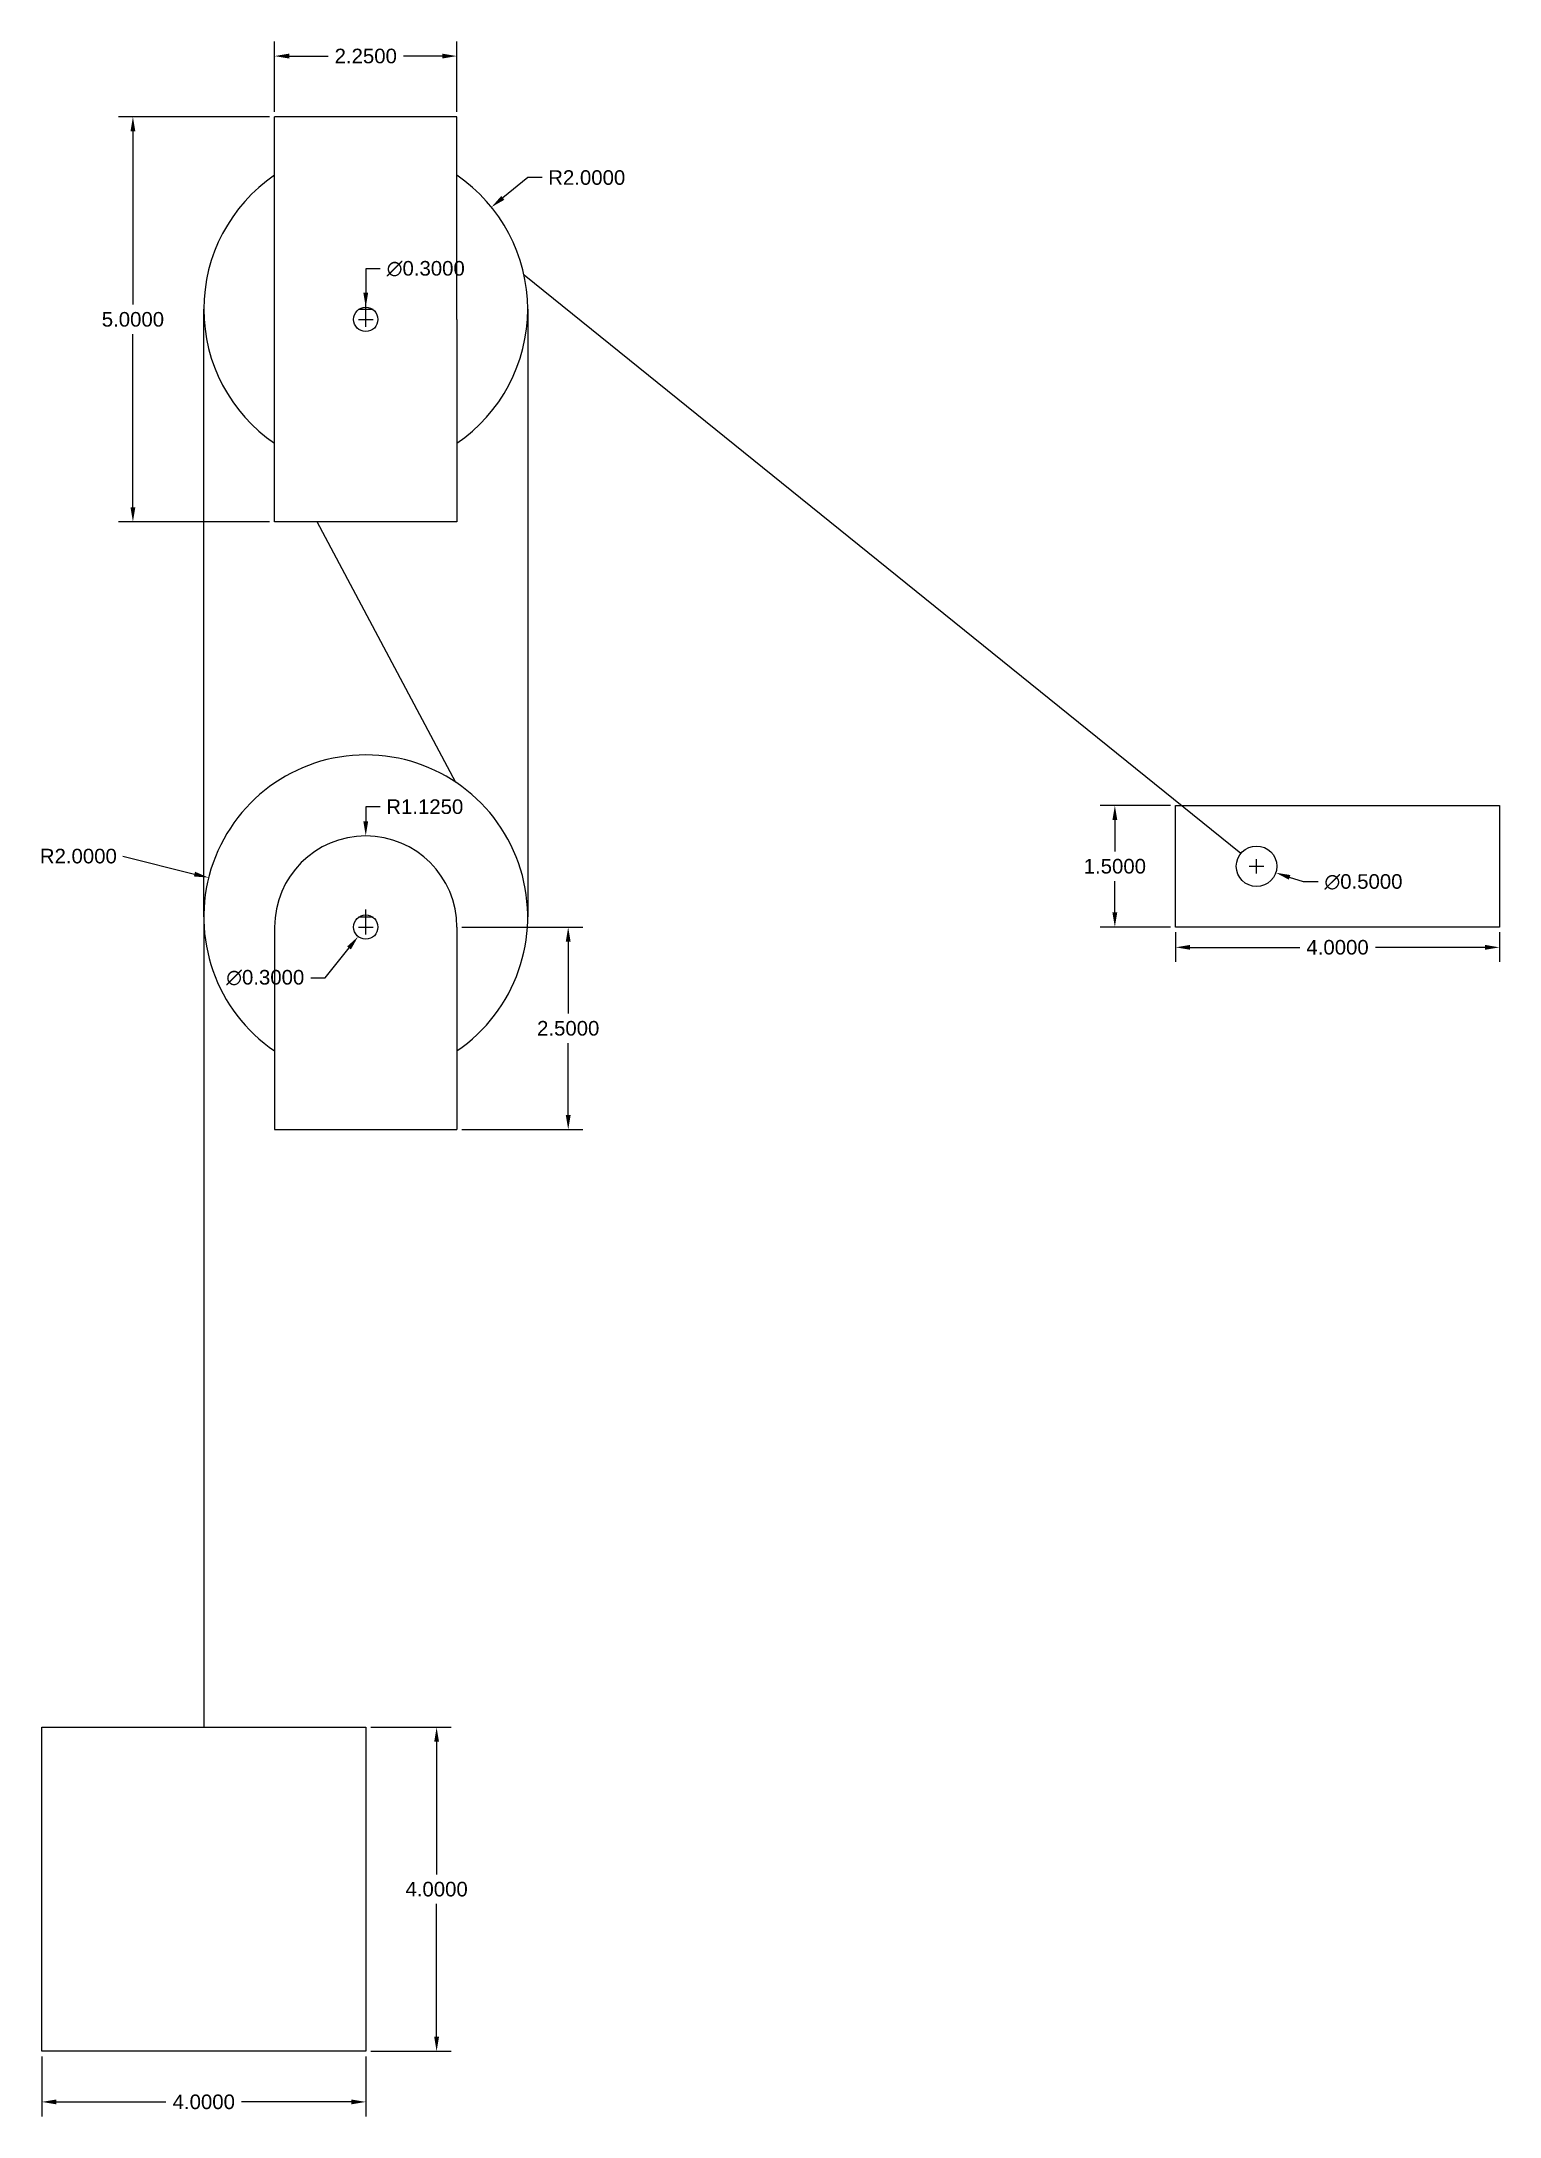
# Model space of a CAD drawing. Header units: inches. Extents: x 8.5 to 26.5, y 2.8 to 28.4.
import ezdxf

# ---------------------------------------------------------------- set-up
doc = ezdxf.new("R2010")
doc.units = ezdxf.units.IN
doc.header["$MEASUREMENT"] = 0
doc.styles.get("Standard").update_dxf_attribs({"font": 'arial.ttf'})
doc.dimstyles.get("Standard").update_dxf_attribs({"dimtxt": 0.18, "dimasz": 0.18, "dimexe": 0.18, "dimexo": 0.0625, "dimgap": 0.09, "dimtad": 0, "dimtih": 1, "dimtoh": 1, "dimdec": 4, "dimzin": 0, "dimdsep": 46, "dimtxsty": 'Standard', "dimcen": 0.09, "dimadec": 0, "dimazin": 0, "dimtfac": 1, "dimtdec": 4, "dimtofl": 0, "dimtmove": 0, "dimatfit": 3, "dimfxl": 1, "dimtolj": 1, "dimtzin": 0, "dimarcsym": 0})

# ---------------------------------------------------------------- blocks, each defined once
blk = doc.blocks.new('*D1')
at = {"color": 0, "lineweight": -2, "transparency": 16777216}
for p, q in [((11.312, 27.5), (9.445, 27.5)), ((9.625, 27.32), (9.625, 25.182)), ((9.625, 22.68), (9.625, 24.818)), ((11.312, 22.5), (9.445, 22.5))]:
    blk.add_line(p, q, dxfattribs=at)
at = {"color": 0, "transparency": 16777216}
for points in [[(9.595, 27.32), (9.655, 27.32), (9.625, 27.5)], [(9.595, 22.68), (9.655, 22.68), (9.625, 22.5)]]:
    blk.add_solid(points, dxfattribs=at)
at = {"layer": 'Defpoints', "color": 0, "transparency": 16777216}
for p in [(9.625, 27.5), (11.375, 27.5), (11.375, 22.5)]:
    blk.add_point(p, dxfattribs=at)
at = {"color": 0, "transparency": 16777216, "insert": (9.625, 25), "char_height": 0.18, "attachment_point": 5}
blk.add_mtext('\\A1;5.0000', dxfattribs=at)
blk = doc.blocks.new('*D2')
at = {"color": 0, "lineweight": -2, "transparency": 16777216}
for p, q in [((11.375, 27.562), (11.375, 28.43)), ((13.625, 27.562), (13.625, 28.43)), ((11.555, 28.25), (12.035, 28.25)), ((13.445, 28.25), (12.965, 28.25))]:
    blk.add_line(p, q, dxfattribs=at)
at = {"color": 0, "transparency": 16777216}
for points in [[(11.555, 28.28), (11.555, 28.22), (11.375, 28.25)], [(13.445, 28.28), (13.445, 28.22), (13.625, 28.25)]]:
    blk.add_solid(points, dxfattribs=at)
at = {"layer": 'Defpoints', "color": 0, "transparency": 16777216}
for p in [(11.375, 28.25), (11.375, 27.5), (13.625, 27.5)]:
    blk.add_point(p, dxfattribs=at)
at = {"color": 0, "transparency": 16777216, "insert": (12.5, 28.25), "char_height": 0.18, "attachment_point": 5}
blk.add_mtext('\\A1;2.2500', dxfattribs=at)
blk = doc.blocks.new('*D4')
at = {"color": 0, "lineweight": -2, "transparency": 16777216}
for p, q in [((12.68, 25.625), (12.5, 25.625)), ((12.5, 25.625), (12.5, 25.33)), ((12.41, 25), (12.59, 25)), ((12.5, 24.91), (12.5, 25.09))]:
    blk.add_line(p, q, dxfattribs=at)
at = {"color": 0, "transparency": 16777216}
blk.add_solid([(12.47, 25.33), (12.53, 25.33), (12.5, 25.15)], dxfattribs=at)
at = {"layer": 'Defpoints', "color": 0, "transparency": 16777216}
for p in [(12.5, 25.15), (12.5, 24.85)]:
    blk.add_point(p, dxfattribs=at)
at = {"color": 0, "transparency": 16777216, "insert": (13.241, 25.625), "char_height": 0.18, "attachment_point": 5}
blk.add_mtext('\\A1;∅0.3000', dxfattribs=at)
blk = doc.blocks.new('*D5')
at = {"color": 0, "lineweight": -2, "transparency": 16777216}
for p, q in [((12.41, 17.5), (12.59, 17.5)), ((12.5, 17.41), (12.5, 17.59)), ((12, 16.875), (12.294, 17.242)), ((11.82, 16.875), (12, 16.875))]:
    blk.add_line(p, q, dxfattribs=at)
at = {"color": 0, "transparency": 16777216}
blk.add_solid([(12.27, 17.261), (12.317, 17.224), (12.406, 17.383)], dxfattribs=at)
at = {"layer": 'Defpoints', "color": 0, "transparency": 16777216}
for p in [(12.594, 17.617), (12.406, 17.383)]:
    blk.add_point(p, dxfattribs=at)
at = {"color": 0, "transparency": 16777216, "insert": (11.259, 16.875), "char_height": 0.18, "attachment_point": 5}
blk.add_mtext('\\A1;∅0.3000', dxfattribs=at)
blk = doc.blocks.new('*D6')
at = {"color": 0, "lineweight": -2, "transparency": 16777216}
for p, q in [((13.688, 17.5), (15.18, 17.5)), ((15, 17.32), (15, 16.432)), ((15, 15.18), (15, 16.068)), ((13.688, 15), (15.18, 15))]:
    blk.add_line(p, q, dxfattribs=at)
at = {"color": 0, "transparency": 16777216}
for points in [[(14.97, 17.32), (15.03, 17.32), (15, 17.5)], [(14.97, 15.18), (15.03, 15.18), (15, 15)]]:
    blk.add_solid(points, dxfattribs=at)
at = {"layer": 'Defpoints', "color": 0, "transparency": 16777216}
for p in [(13.625, 17.5), (13.625, 15), (15, 15)]:
    blk.add_point(p, dxfattribs=at)
at = {"color": 0, "transparency": 16777216, "insert": (15, 16.25), "char_height": 0.18, "attachment_point": 5}
blk.add_mtext('\\A1;2.5000', dxfattribs=at)
blk = doc.blocks.new('*D7')
at = {"color": 0, "lineweight": -2, "transparency": 16777216}
for p, q in [((9.5, 18.375), (10.385, 18.154)), ((12.5, 17.535), (12.5, 17.715)), ((12.41, 17.625), (12.59, 17.625))]:
    blk.add_line(p, q, dxfattribs=at)
at = {"color": 0, "transparency": 16777216}
blk.add_solid([(10.392, 18.183), (10.378, 18.125), (10.56, 18.11)], dxfattribs=at)
at = {"layer": 'Defpoints', "color": 0, "transparency": 16777216}
for p in [(10.56, 18.11), (12.5, 17.625)]:
    blk.add_point(p, dxfattribs=at)
at = {"color": 0, "transparency": 16777216, "insert": (8.951, 18.375), "char_height": 0.18, "attachment_point": 5}
blk.add_mtext('\\A1;R2.0000', dxfattribs=at)
blk = doc.blocks.new('*D8')
at = {"color": 0, "lineweight": -2, "transparency": 16777216}
for p, q in [((14.5, 26.75), (14.192, 26.5)), ((14.68, 26.75), (14.5, 26.75)), ((12.41, 25.125), (12.59, 25.125)), ((12.5, 25.035), (12.5, 25.215))]:
    blk.add_line(p, q, dxfattribs=at)
at = {"color": 0, "transparency": 16777216}
blk.add_solid([(14.173, 26.523), (14.211, 26.476), (14.052, 26.386)], dxfattribs=at)
at = {"layer": 'Defpoints', "color": 0, "transparency": 16777216}
for p in [(14.052, 26.386), (12.5, 25.125)]:
    blk.add_point(p, dxfattribs=at)
at = {"color": 0, "transparency": 16777216, "insert": (15.229, 26.75), "char_height": 0.18, "attachment_point": 5}
blk.add_mtext('\\A1;R2.0000', dxfattribs=at)
blk = doc.blocks.new('*D9')
at = {"color": 0, "lineweight": -2, "transparency": 16777216}
for p, q in [((12.68, 18.985), (12.5, 18.985)), ((12.5, 18.985), (12.5, 18.805)), ((12.41, 17.5), (12.59, 17.5)), ((12.5, 17.41), (12.5, 17.59))]:
    blk.add_line(p, q, dxfattribs=at)
at = {"color": 0, "transparency": 16777216}
blk.add_solid([(12.47, 18.805), (12.53, 18.805), (12.5, 18.625)], dxfattribs=at)
at = {"layer": 'Defpoints', "color": 0, "transparency": 16777216}
for p in [(12.5, 18.625), (12.5, 17.5)]:
    blk.add_point(p, dxfattribs=at)
at = {"color": 0, "transparency": 16777216, "insert": (13.229, 18.985), "char_height": 0.18, "attachment_point": 5}
blk.add_mtext('\\A1;R1.1250', dxfattribs=at)
blk = doc.blocks.new('*D10')
at = {"color": 0, "lineweight": -2, "transparency": 16777216}
for p, q in [((12.563, 7.625), (13.555, 7.625)), ((13.375, 7.445), (13.375, 5.807)), ((13.375, 3.805), (13.375, 5.443)), ((12.563, 3.625), (13.555, 3.625))]:
    blk.add_line(p, q, dxfattribs=at)
at = {"color": 0, "transparency": 16777216}
for points in [[(13.345, 7.445), (13.405, 7.445), (13.375, 7.625)], [(13.345, 3.805), (13.405, 3.805), (13.375, 3.625)]]:
    blk.add_solid(points, dxfattribs=at)
at = {"layer": 'Defpoints', "color": 0, "transparency": 16777216}
for p in [(12.5, 7.625), (12.5, 3.625), (13.375, 3.625)]:
    blk.add_point(p, dxfattribs=at)
at = {"color": 0, "transparency": 16777216, "insert": (13.375, 5.625), "char_height": 0.18, "attachment_point": 5}
blk.add_mtext('\\A1;4.0000', dxfattribs=at)
blk = doc.blocks.new('*D11')
at = {"color": 0, "lineweight": -2, "transparency": 16777216}
for p, q in [((8.5, 3.562), (8.5, 2.82)), ((12.5, 3.562), (12.5, 2.82)), ((8.68, 3), (10.033, 3)), ((12.32, 3), (10.967, 3))]:
    blk.add_line(p, q, dxfattribs=at)
at = {"color": 0, "transparency": 16777216}
for points in [[(8.68, 3.03), (8.68, 2.97), (8.5, 3)], [(12.32, 3.03), (12.32, 2.97), (12.5, 3)]]:
    blk.add_solid(points, dxfattribs=at)
at = {"layer": 'Defpoints', "color": 0, "transparency": 16777216}
for p in [(8.5, 3.625), (12.5, 3.625), (8.5, 3)]:
    blk.add_point(p, dxfattribs=at)
at = {"color": 0, "transparency": 16777216, "insert": (10.5, 3), "char_height": 0.18, "attachment_point": 5}
blk.add_mtext('\\A1;4.0000', dxfattribs=at)
blk = doc.blocks.new('*D12')
at = {"color": 0, "lineweight": -2, "transparency": 16777216}
for p, q in [((22.438, 19), (21.57, 19)), ((21.75, 18.82), (21.75, 18.432)), ((21.75, 17.68), (21.75, 18.068)), ((22.438, 17.5), (21.57, 17.5))]:
    blk.add_line(p, q, dxfattribs=at)
at = {"color": 0, "transparency": 16777216}
for points in [[(21.72, 18.82), (21.78, 18.82), (21.75, 19)], [(21.72, 17.68), (21.78, 17.68), (21.75, 17.5)]]:
    blk.add_solid(points, dxfattribs=at)
at = {"layer": 'Defpoints', "color": 0, "transparency": 16777216}
for p in [(21.75, 19), (22.5, 19), (22.5, 17.5)]:
    blk.add_point(p, dxfattribs=at)
at = {"color": 0, "transparency": 16777216, "insert": (21.75, 18.25), "char_height": 0.18, "attachment_point": 5}
blk.add_mtext('\\A1;1.5000', dxfattribs=at)
blk = doc.blocks.new('*D13')
at = {"color": 0, "lineweight": -2, "transparency": 16777216}
for p, q in [((22.5, 17.438), (22.5, 17.07)), ((26.5, 17.438), (26.5, 17.07)), ((22.68, 17.25), (24.033, 17.25)), ((26.32, 17.25), (24.967, 17.25))]:
    blk.add_line(p, q, dxfattribs=at)
at = {"color": 0, "transparency": 16777216}
for points in [[(22.68, 17.28), (22.68, 17.22), (22.5, 17.25)], [(26.32, 17.28), (26.32, 17.22), (26.5, 17.25)]]:
    blk.add_solid(points, dxfattribs=at)
at = {"layer": 'Defpoints', "color": 0, "transparency": 16777216}
for p in [(22.5, 17.5), (26.5, 17.5), (22.5, 17.25)]:
    blk.add_point(p, dxfattribs=at)
at = {"color": 0, "transparency": 16777216, "insert": (24.5, 17.25), "char_height": 0.18, "attachment_point": 5}
blk.add_mtext('\\A1;4.0000', dxfattribs=at)
blk = doc.blocks.new('*D14')
at = {"color": 0, "lineweight": -2, "transparency": 16777216}
for p, q in [((23.41, 18.25), (23.59, 18.25)), ((23.5, 18.16), (23.5, 18.34)), ((24.079, 18.057), (23.908, 18.114)), ((24.259, 18.057), (24.079, 18.057))]:
    blk.add_line(p, q, dxfattribs=at)
at = {"color": 0, "transparency": 16777216}
blk.add_solid([(23.917, 18.142), (23.898, 18.086), (23.737, 18.171)], dxfattribs=at)
at = {"layer": 'Defpoints', "color": 0, "transparency": 16777216}
for p in [(23.263, 18.329), (23.737, 18.171)]:
    blk.add_point(p, dxfattribs=at)
at = {"color": 0, "transparency": 16777216, "insert": (24.82, 18.057), "char_height": 0.18, "attachment_point": 5}
blk.add_mtext('\\A1;∅0.5000', dxfattribs=at)

msp = doc.modelspace()

# ---------------------------------------------------------------- linework, layer by layer
for p, q in [((11.375, 22.5), (11.375, 27.5)), ((13.625, 27.5), (11.375, 27.5)), ((13.625, 25), (13.625, 27.5)), ((23.30543, 18.40698), (14.45479, 25.54784)), ((10.5, 17.625), (10.5, 25.125)), ((14.5, 25.125), (14.5, 17.625)), ((10.5, 25), (10.50391, 25)), ((13.625, 25), (13.625, 22.5)), ((13.625, 22.5), (11.375, 22.5)), ((13.61419, 19.2859), (11.9, 22.5)), ((10.5, 17.625), (10.5, 7.625)), ((11.375, 17.5), (11.375, 15)), ((13.625, 17.5), (13.625, 15)), ((14.5, 17.5), (14.49651, 17.50697)), ((11.375, 15), (13.625, 15)), ((8.5, 3.625), (8.5, 7.625)), ((8.5, 7.625), (10.5, 7.625)), ((10.5, 7.625), (12.5, 7.625)), ((12.5, 7.625), (12.5, 3.625)), ((12.5, 3.625), (8.5, 3.625))]:
    msp.add_line(p, q)
msp.add_lwpolyline([(22.5, 19), (26.5, 19), (26.5, 17.5), (22.5, 17.5)], close=True)
for centre, radius in [((12.5, 25), 0.15), ((23.5, 18.25), 0.25), ((12.5, 17.5), 0.15)]:
    msp.add_circle(centre, radius)
for centre, radius, start, end in [((12.5, 25.125), 2, 124.228866, 235.771134), ((12.5, 25.125), 2, 304.228866, 55.771134), ((12.5, 17.625), 2, 304.228866, 235.771134), ((12.5, 17.5), 1.125, 0, 180)]:
    msp.add_arc(centre, radius, start, end)

# ---------------------------------------------------------------- dimensions: what is measured, and where the dimension line sits
for base, p1, p2, picture, middle in [((11.375, 28.25), (13.625, 27.5), (11.375, 27.5), '*D2', (12.5, 28.25)), ((22.5, 17.25), (26.5, 17.5), (22.5, 17.5), '*D13', (24.5, 17.25)), ((8.5, 3), (12.5, 3.625), (8.5, 3.625), '*D11', (10.5, 3))]:
    dim = msp.add_linear_dim(base=base, p1=p1, p2=p2, dimstyle='Standard')
    dim.commit()
    dim.dimension.update_dxf_attribs({"geometry": picture, "text_midpoint": middle})
for base, p1, p2, picture, middle in [((9.625, 27.5), (11.375, 22.5), (11.375, 27.5), '*D1', (9.625, 25)), ((15, 15), (13.625, 17.5), (13.625, 15), '*D6', (15, 16.25)), ((13.375, 3.625), (12.5, 7.625), (12.5, 3.625), '*D10', (13.375, 5.625))]:
    dim = msp.add_linear_dim(base=base, p1=p1, p2=p2, angle=90, dimstyle='Standard')
    dim.commit()
    dim.dimension.update_dxf_attribs({"geometry": picture, "text_midpoint": middle})
for center, mpoint, picture, middle in [((12.5, 25.125), (14.05223, 26.38619), '*D8', (15.22945, 26.75)), ((12.5, 17.625), (10.55971, 18.11007), '*D7', (9.5, 18.375))]:
    dim = msp.add_radius_dim(center=center, mpoint=mpoint, dimstyle='Standard')
    dim.commit()
    dim.dimension.update_dxf_attribs({"geometry": picture, "text_midpoint": middle, "dimtype": 164})
for p1, p2, picture, middle in [((12.5, 24.85), (12.5, 25.15), '*D4', (13.24124, 25.625)), ((23.26283, 18.32906), (23.73717, 18.17094), '*D14', (24.81994, 18.0571)), ((12.5937, 17.61713), (12.4063, 17.38287), '*D5', (11.25876, 16.875))]:
    dim = msp.add_diameter_dim_2p(p1=p1, p2=p2, dimstyle='Standard')
    dim.commit()
    dim.dimension.update_dxf_attribs({"geometry": picture, "text_midpoint": middle, "dimtype": 163})
dim = msp.add_radius_dim(center=(12.5, 17.5), mpoint=(12.5, 18.625), dimstyle='Standard')
dim.commit()
dim.dimension.update_dxf_attribs({"geometry": '*D9', "text_midpoint": (13.22945, 18.985)})
dim = msp.add_linear_dim(base=(21.75, 19), p1=(22.5, 17.5), p2=(22.5, 19), angle=90, dimstyle='Standard')
dim.commit()
dim.dimension.update_dxf_attribs({"geometry": '*D12', "text_midpoint": (21.75, 18.25), "dimtype": 160})

doc.saveas('drawing.dxf')
